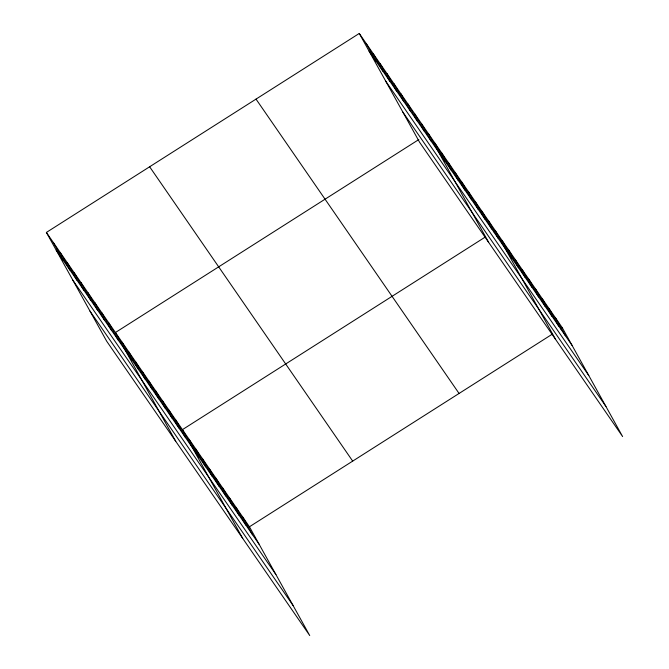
<?xml version="1.0" encoding="UTF-8"?>
<svg xmlns="http://www.w3.org/2000/svg" width="669" height="669" viewBox="0 0 669 669"><rect width="100%" height="100%" fill="white"/><g stroke="black" fill="none" stroke-linecap="round" stroke-linejoin="round"><path stroke-width="1" d="M46.387 232.436L249.437 526.779L309.73 635.55L106.68 341.207L46.387 232.436L359.27 33.45L562.32 327.793L622.613 436.564L419.563 142.221L359.27 33.45M418.844 139.545L115.428 332.51L175.721 441.289M426.588 134.62L428.311 133.524L488.604 242.295M484.992 237.227L182.428 429.649L242.722 538.42M493.588 231.75L495.311 230.654L555.605 339.434M249.437 526.779L551.992 334.358M560.597 328.88L562.32 327.793M369.079 51.145L572.129 345.488M385.737 81.2L588.787 375.543M402.905 112.166L605.955 406.509M256.018 99.112L459.068 393.456M149.639 166.773L352.688 461.108M56.196 250.131L259.246 544.474M72.854 280.194L275.904 574.529M90.022 311.152L293.072 605.495M555.621 318.076L565.43 335.771M548.914 308.367L558.724 326.062M542.216 298.65L552.025 316.345M535.518 288.933L545.327 306.636M528.819 279.224L538.629 296.919M522.113 269.507L531.922 287.21M515.414 259.798L525.224 277.493M508.716 250.081L518.525 267.784M502.018 240.372L511.827 258.067M488.613 220.946L498.422 238.641M481.914 211.228L491.723 228.932M475.207 201.52L485.017 219.215M468.509 191.802L478.318 209.506M461.811 182.093L471.62 199.788M455.112 172.376L464.922 190.071M448.406 162.667L458.215 180.362M441.707 152.95L451.516 170.645M435.009 143.241L444.818 160.936M421.403 123.514L431.212 141.218M414.496 113.513L424.305 131.208M407.597 103.503L417.406 121.198M400.689 93.493L410.498 111.196M393.79 83.491L403.599 101.186M386.883 73.481L396.692 91.176M379.984 63.471L389.793 81.166M373.076 53.461L382.885 71.165M366.177 43.46L375.986 61.155M242.738 517.062L252.548 534.765M236.032 507.353L245.849 525.048M229.333 497.636L239.142 515.331M222.635 487.927L232.444 505.622M215.936 478.21L225.746 495.905M209.23 468.501L219.039 486.196M202.531 458.783L212.341 476.479M195.833 449.075L205.642 466.77M189.135 439.357L198.944 457.052M175.73 419.931L185.539 437.626M169.031 410.222L178.84 427.917M162.324 400.505L172.142 418.2M155.626 390.796L165.435 408.491M148.928 381.079L158.737 398.774M142.229 371.362L152.039 389.065M135.523 361.653L145.332 379.348M128.824 351.936L138.634 369.639M122.126 342.227L131.935 359.922M108.52 322.508L118.329 340.203M101.613 312.498L111.422 330.193M94.714 302.488L104.523 320.183M87.806 292.487L97.615 310.182M80.907 282.477L90.716 300.172M74 272.467L83.809 290.162M67.101 262.457L76.91 280.16M60.193 252.456L70.002 270.151M53.294 242.446L63.103 260.141"/></g></svg>
